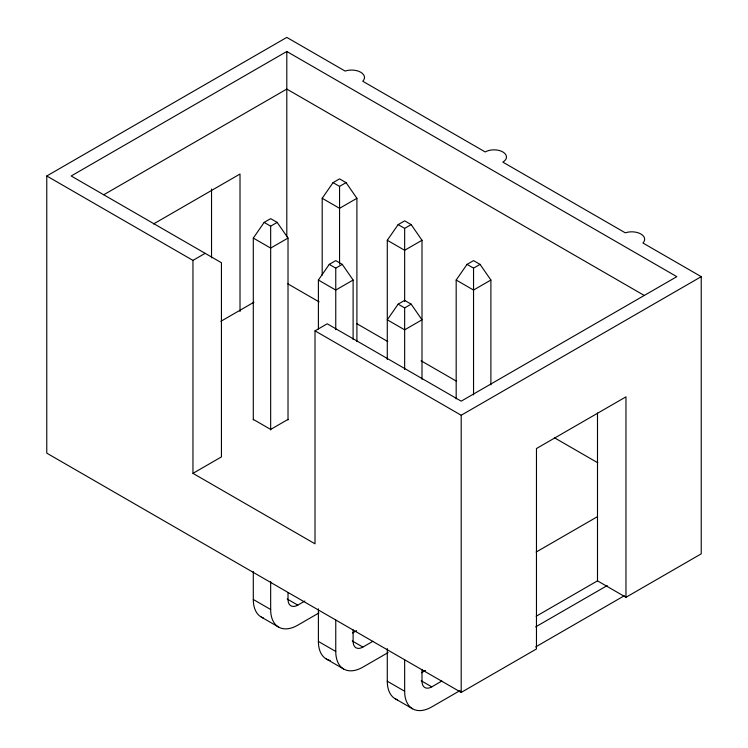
<?xml version="1.0" encoding="UTF-8"?>
<svg xmlns="http://www.w3.org/2000/svg" width="748" height="748" viewBox="0 0 748 748"><rect width="100%" height="100%" fill="white"/><g stroke="black" fill="none" stroke-linecap="round" stroke-linejoin="round"><path stroke-width="1.12" d="M253.301 419.946L253.301 238.07L264.156 222.408L270.664 218.65L277.171 222.408L288.017 238.07L288.017 419.946M322.192 275.171L322.192 198.295L333.047 182.634L339.555 178.875L346.062 182.634L356.908 198.295L356.908 341.556M318.396 328.998L318.396 280.033L329.251 264.381L335.759 260.622L342.266 264.381L353.112 280.033L353.112 339.499M387.286 359.451L387.286 240.267L398.142 224.606L404.649 220.847L411.157 224.606L422.003 240.267L422.003 379.273M398.142 304.156L387.286 319.807L404.649 329.831L422.003 319.807L411.157 304.156L404.649 300.397L398.142 304.156L404.649 307.914L411.157 304.156M456.177 398.843L456.177 280.033L467.033 264.381L473.54 260.622L480.048 264.381L490.894 280.033L490.894 384.865M625.964 597.297L625.964 396.851L536.466 448.529L536.466 648.965L461.198 692.424L46.769 453.148L46.769 175.986L286.802 37.4L345.118 71.069A12.894 7.443 0 0 1 360.714 72.238A12.894 7.443 0 0 1 362.743 81.242L485.2 151.947A12.464 7.2 0 0 1 502.834 151.947A12.464 7.2 0 0 1 502.834 162.12L625.291 232.824A12.894 7.443 0 0 1 640.886 234.002A12.894 7.443 0 0 1 642.915 243.006L701.231 276.666L701.231 553.838L625.964 597.297L597.493 580.85L536.148 616.268M192.956 473.353L315.011 543.815L315.011 330.85L327.213 323.8L461.198 401.162L676.818 276.666L286.802 51.49L71.182 175.986L221.436 262.735L221.436 456.906L192.956 473.353L192.956 260.388L46.769 175.986M103.729 194.77L286.802 89.077L644.271 295.46M153.527 223.961L240.014 174.022L240.014 311.533M192.956 260.388L205.167 253.338M264.156 222.408L270.664 226.167L277.171 222.408M333.047 182.634L339.555 186.392L346.062 182.634M288.017 238.07L270.664 248.093L253.301 238.07M356.908 198.295L339.555 208.318L322.192 198.295M220.903 321.294L253.955 302.211M329.251 264.381L335.759 268.139L342.266 264.381M398.142 224.606L404.649 228.364L411.157 224.606M353.112 280.033L335.759 290.056L318.396 280.033M422.003 240.267L404.649 250.281L387.286 240.267M467.033 264.381L473.54 268.139L480.048 264.381M490.894 280.033L473.54 290.056L456.177 280.033M288.017 419.404L270.664 429.427L253.301 419.404M315.011 330.85L461.198 415.252L701.231 276.666M287.176 598.998L297.788 605.123L304.847 601.046M318.957 612.939L297.788 625.169A38.354 22.15 -60 0 1 270.664 609.508L253.301 599.485L253.301 571.509M352.579 632.995L356.609 630.667M352.271 640.961L362.883 647.085L372.962 641.27M536.148 552.061L597.493 516.644M388.09 652.583L362.883 667.132A38.354 22.15 -60 0 1 335.759 651.471L318.396 641.457L318.396 608.807M421.47 672.77L425.5 670.442M421.161 680.736L431.774 686.86L441.853 681.045M535.633 626.899L607.217 585.572M460.001 690.61L431.774 706.907A38.354 22.15 -60 0 1 404.649 691.245L387.286 681.222L387.286 648.581M535.633 646.945L624.365 595.717M287.812 283.829L319.116 301.902M356.478 323.482L387.782 341.546M421.105 360.788L456.448 381.2M554.399 437.748L597.82 462.816M261.248 617.044L278.611 627.067M326.343 659.007L343.697 669.03M395.234 698.782L412.597 708.805M597.493 413.018L597.493 580.85M473.54 268.139L473.54 394.888M461.198 415.252L461.198 692.424M422.003 669.563L422.003 681.222A13.81 7.976 -60 0 0 431.774 686.86M404.649 228.364L404.649 301.538M404.649 307.914L404.649 369.475M404.649 659.773L404.649 691.245M353.112 629.797L353.112 641.457A13.81 7.976 -60 0 0 362.883 647.085M339.555 186.392L339.555 264.222M335.759 268.139L335.759 329.7M335.759 619.999L335.759 651.471M288.017 592.491L288.017 599.485A13.81 7.976 -60 0 0 297.788 605.123M286.802 51.49L286.802 236.742M270.664 226.167L270.664 429.969M270.664 581.523L270.664 609.508M211.534 189.048L211.534 257.808M263.52 618.072A38.354 22.15 -60 0 1 253.301 599.485M330.242 660.493A38.354 22.15 -60 0 1 318.396 641.457M397.506 699.819A38.354 22.15 -60 0 1 387.286 681.222"/></g></svg>
